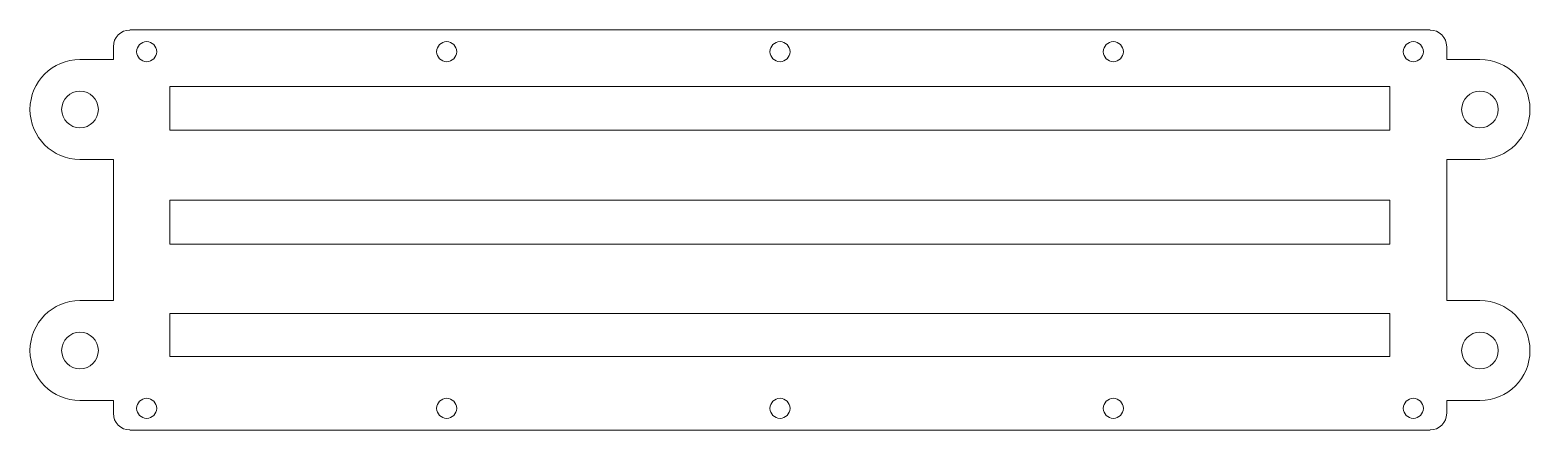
# Model space of a CAD drawing. Header units: inches. Extents: x 0.2 to 9.06, y 5.62 to 7.98.
import ezdxf

# ---------------------------------------------------------------- set-up
doc = ezdxf.new("R2010")
doc.units = ezdxf.units.IN
doc.header["$MEASUREMENT"] = 0
doc.layers.add('VISIBLE', color=7, linetype='Continuous', lineweight=0)

msp = doc.modelspace()

# ---------------------------------------------------------------- linework, layer by layer
at = {"layer": 'VISIBLE'}
for p, q in [((0.7906, 7.9784), (8.4678, 7.9784)), ((0.6922, 7.8045), (0.4953, 7.8045)), ((0.6922, 7.8045), (0.6922, 7.8799)), ((8.5662, 7.8799), (8.5662, 7.8045)), ((8.5662, 7.8045), (8.763, 7.8045)), ((1.0268, 7.6449), (8.2315, 7.6449)), ((1.0268, 7.6449), (1.0268, 7.3877)), ((8.2315, 7.3877), (8.2315, 7.6449)), ((8.2315, 7.3877), (1.0268, 7.3877)), ((0.4953, 7.2139), (0.6922, 7.2139)), ((0.6922, 6.3806), (0.6922, 7.2139)), ((8.763, 7.2139), (8.5662, 7.2139)), ((8.5662, 7.2139), (8.5662, 6.3806)), ((1.0268, 6.9743), (8.2315, 6.9743)), ((1.0268, 6.9743), (1.0268, 6.7138)), ((8.2315, 6.7138), (8.2315, 6.9743)), ((8.2315, 6.7138), (1.0268, 6.7138)), ((0.4953, 6.3806), (0.6922, 6.3806)), ((8.763, 6.3806), (8.5662, 6.3806)), ((1.0268, 6.3047), (8.2315, 6.3047)), ((1.0268, 6.3047), (1.0268, 6.0501)), ((8.2315, 6.0501), (8.2315, 6.3047)), ((8.2315, 6.0501), (1.0268, 6.0501)), ((0.6922, 5.79), (0.4953, 5.79)), ((0.6922, 5.7146), (0.6922, 5.79)), ((8.5662, 5.79), (8.763, 5.79)), ((8.5662, 5.79), (8.5662, 5.7146)), ((8.4678, 5.6161), (0.7906, 5.6161))]:
    msp.add_line(p, q, dxfattribs=at)
for centre, radius in [((0.889, 7.8504), 0.0591), ((2.6607, 7.8504), 0.0591), ((4.6292, 7.8504), 0.0591), ((6.5977, 7.8504), 0.0591), ((8.3693, 7.8504), 0.0591), ((0.4953, 7.5092), 0.1083), ((8.763, 7.5092), 0.1083), ((0.4953, 6.0853), 0.1083), ((8.763, 6.0853), 0.1083), ((0.889, 5.7441), 0.0591), ((2.6607, 5.7441), 0.0591), ((4.6292, 5.7441), 0.0591), ((6.5977, 5.7441), 0.0591), ((8.3693, 5.7441), 0.0591)]:
    msp.add_circle(centre, radius, dxfattribs=at)
for centre, radius, start, end in [((0.7906, 7.8799), 0.0984, 90, 180), ((8.4678, 7.8799), 0.0984, 0, 90), ((0.4953, 7.5092), 0.2953, 90, 270), ((8.763, 7.5092), 0.2953, 270, 90), ((0.4953, 6.0853), 0.2953, 90, 270), ((8.763, 6.0853), 0.2953, 270, 90), ((0.7906, 5.7146), 0.0984, 180, 270), ((8.4678, 5.7146), 0.0984, 270, 0)]:
    msp.add_arc(centre, radius, start, end, dxfattribs=at)

doc.saveas('drawing.dxf')
